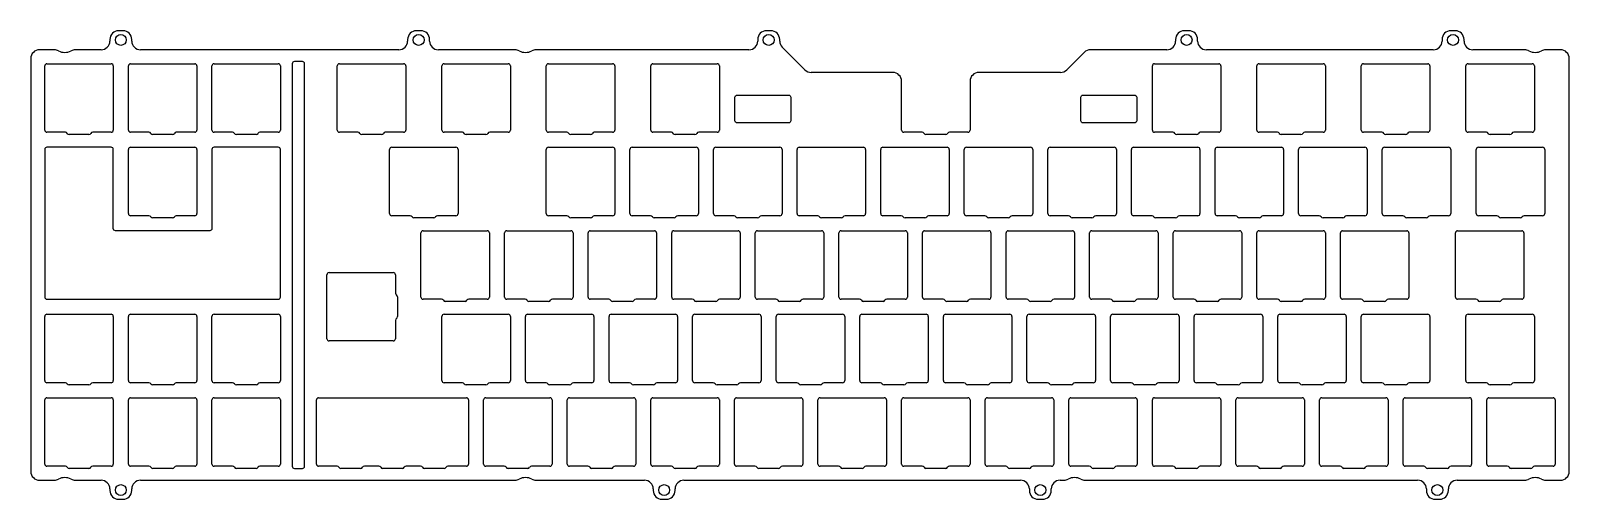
# Model space of a CAD drawing. Header units: millimetres. Extents: x -354 to -3, y -123 to -16.
import ezdxf

# ---------------------------------------------------------------- set-up
doc = ezdxf.new("R2010")
doc.units = ezdxf.units.MM
doc.layers.get('0').update_dxf_attribs({"linetype": 'CONTINUOUS'})

msp = doc.modelspace()

# ---------------------------------------------------------------- linework, layer by layer
for p, q in [((-333.09, -16.44), (-334.09, -16.44)), ((-265.22, -16.44), (-266.22, -16.44)), ((-185.44, -16.44), (-186.44, -16.44)), ((-90.2, -16.44), (-91.2, -16.44)), ((-29.48, -16.44), (-30.48, -16.44)), ((-348.74, -20.79), (-352.11, -20.79)), ((-338.09, -20.79), (-343.99, -20.79)), ((-336.09, -18.44), (-336.09, -18.79)), ((-331.09, -18.79), (-331.09, -18.44)), ((-270.22, -20.79), (-329.09, -20.79)), ((-268.22, -18.44), (-268.22, -18.79)), ((-263.22, -18.79), (-263.22, -18.44)), ((-243.74, -20.79), (-261.22, -20.79)), ((-190.44, -20.79), (-238.99, -20.79)), ((-188.44, -18.44), (-188.44, -18.79)), ((-183.44, -18.79), (-183.44, -18.44)), ((-182.27, -20.79), (-182.86, -20.2)), ((-177.69, -25.37), (-182.27, -20.79)), ((-95.2, -20.79), (-112.6, -20.79)), ((-93.2, -18.44), (-93.2, -18.79)), ((-88.2, -18.79), (-88.2, -18.44)), ((-34.48, -20.79), (-86.2, -20.79)), ((-32.48, -18.44), (-32.48, -18.79)), ((-27.48, -18.79), (-27.48, -18.44)), ((-13.62, -20.79), (-25.48, -20.79)), ((-5.5, -20.79), (-8.88, -20.79)), ((-354.11, -22.79), (-354.11, -116.99)), ((-350.92, -39.1), (-350.92, -24.48)), ((-350.42, -23.98), (-335.8, -23.98)), ((-335.3, -24.48), (-335.3, -39.1)), ((-331.87, -39.1), (-331.87, -24.48)), ((-331.37, -23.98), (-316.75, -23.98)), ((-316.25, -24.48), (-316.25, -39.1)), ((-312.82, -39.1), (-312.82, -24.48)), ((-312.32, -23.98), (-297.7, -23.98)), ((-297.2, -24.48), (-297.2, -39.1)), ((-284.25, -39.1), (-284.25, -24.48)), ((-283.75, -23.98), (-269.13, -23.98)), ((-268.63, -24.48), (-268.63, -39.1)), ((-260.44, -39.1), (-260.44, -24.48)), ((-259.93, -23.98), (-245.31, -23.98)), ((-244.81, -24.48), (-244.81, -39.1)), ((-236.62, -39.1), (-236.62, -24.48)), ((-236.12, -23.98), (-221.5, -23.98)), ((-221, -24.48), (-221, -39.1)), ((-212.81, -39.1), (-212.81, -24.48)), ((-212.31, -23.98), (-197.69, -23.98)), ((-197.19, -24.48), (-197.19, -39.1)), ((-114.01, -21.38), (-118.01, -25.37)), ((-98.51, -39.1), (-98.51, -24.48)), ((-98.01, -23.98), (-83.39, -23.98)), ((-82.89, -24.48), (-82.89, -39.1)), ((-74.7, -39.1), (-74.7, -24.48)), ((-74.2, -23.98), (-59.58, -23.98)), ((-59.08, -24.48), (-59.08, -39.1)), ((-50.88, -39.1), (-50.88, -24.48)), ((-50.38, -23.98), (-35.76, -23.98)), ((-35.26, -24.48), (-35.26, -39.1)), ((-27.07, -39.1), (-27.07, -24.48)), ((-26.57, -23.98), (-11.95, -23.98)), ((-11.45, -24.48), (-11.45, -39.1)), ((-3.5, -116.99), (-3.5, -22.79)), ((-157.66, -25.96), (-176.28, -25.96)), ((-155.66, -39.1), (-155.66, -27.96)), ((-140.04, -27.96), (-140.04, -39.1)), ((-119.42, -25.96), (-138.04, -25.96)), ((-346.23, -39.6), (-350.42, -39.6)), ((-340.86, -40.1), (-345.36, -40.1)), ((-335.8, -39.6), (-340, -39.6)), ((-327.18, -39.6), (-331.37, -39.6)), ((-321.81, -40.1), (-326.31, -40.1)), ((-316.75, -39.6), (-320.95, -39.6)), ((-308.13, -39.6), (-312.32, -39.6)), ((-302.76, -40.1), (-307.26, -40.1)), ((-297.7, -39.6), (-301.9, -39.6)), ((-279.55, -39.6), (-283.75, -39.6)), ((-274.19, -40.1), (-278.69, -40.1)), ((-269.13, -39.6), (-273.32, -39.6)), ((-255.74, -39.6), (-259.93, -39.6)), ((-250.37, -40.1), (-254.88, -40.1)), ((-245.31, -39.6), (-249.51, -39.6)), ((-231.93, -39.6), (-236.12, -39.6)), ((-226.56, -40.1), (-231.06, -40.1)), ((-221.5, -39.6), (-225.7, -39.6)), ((-208.12, -39.6), (-212.31, -39.6)), ((-202.75, -40.1), (-207.25, -40.1)), ((-197.69, -39.6), (-201.88, -39.6)), ((-150.97, -39.6), (-155.16, -39.6)), ((-145.6, -40.1), (-150.1, -40.1)), ((-140.54, -39.6), (-144.73, -39.6)), ((-93.82, -39.6), (-98.01, -39.6)), ((-88.45, -40.1), (-92.95, -40.1)), ((-83.39, -39.6), (-87.58, -39.6)), ((-70, -39.6), (-74.2, -39.6)), ((-64.64, -40.1), (-69.14, -40.1)), ((-59.58, -39.6), (-63.77, -39.6)), ((-46.19, -39.6), (-50.38, -39.6)), ((-40.82, -40.1), (-45.33, -40.1)), ((-35.76, -39.6), (-39.96, -39.6)), ((-22.38, -39.6), (-26.57, -39.6)), ((-17.01, -40.1), (-21.51, -40.1)), ((-11.95, -39.6), (-16.15, -39.6)), ((-331.87, -58.15), (-331.87, -43.53)), ((-331.37, -43.03), (-316.75, -43.03)), ((-316.25, -43.53), (-316.25, -58.15)), ((-272.34, -58.15), (-272.34, -43.53)), ((-271.84, -43.03), (-257.22, -43.03)), ((-256.72, -43.53), (-256.72, -58.15)), ((-236.62, -58.15), (-236.62, -43.53)), ((-236.12, -43.03), (-221.5, -43.03)), ((-221, -43.53), (-221, -58.15)), ((-217.57, -58.15), (-217.57, -43.53)), ((-217.07, -43.03), (-202.45, -43.03)), ((-201.95, -43.53), (-201.95, -58.15)), ((-198.52, -58.15), (-198.52, -43.53)), ((-198.02, -43.03), (-183.4, -43.03)), ((-182.9, -43.53), (-182.9, -58.15)), ((-179.47, -58.15), (-179.47, -43.53)), ((-178.97, -43.03), (-164.35, -43.03)), ((-163.85, -43.53), (-163.85, -58.15)), ((-160.42, -58.15), (-160.42, -43.53)), ((-159.92, -43.03), (-145.3, -43.03)), ((-144.8, -43.53), (-144.8, -58.15)), ((-141.37, -58.15), (-141.37, -43.53)), ((-140.87, -43.03), (-126.25, -43.03)), ((-125.75, -43.53), (-125.75, -58.15)), ((-122.32, -58.15), (-122.32, -43.53)), ((-121.82, -43.03), (-107.2, -43.03)), ((-106.7, -43.53), (-106.7, -58.15)), ((-103.27, -58.15), (-103.27, -43.53)), ((-102.77, -43.03), (-88.15, -43.03)), ((-87.65, -43.53), (-87.65, -58.15)), ((-84.22, -58.15), (-84.22, -43.53)), ((-83.72, -43.03), (-69.1, -43.03)), ((-68.6, -43.53), (-68.6, -58.15)), ((-65.17, -58.15), (-65.17, -43.53)), ((-64.67, -43.03), (-50.05, -43.03)), ((-49.55, -43.53), (-49.55, -58.15)), ((-46.12, -58.15), (-46.12, -43.53)), ((-45.62, -43.03), (-31, -43.03)), ((-30.5, -43.53), (-30.5, -58.15)), ((-24.69, -58.15), (-24.69, -43.53)), ((-24.19, -43.03), (-9.57, -43.03)), ((-9.07, -43.53), (-9.07, -58.15)), ((-327.18, -58.65), (-331.37, -58.65)), ((-321.81, -59.15), (-326.31, -59.15)), ((-316.75, -58.65), (-320.95, -58.65)), ((-267.65, -58.65), (-271.84, -58.65)), ((-262.28, -59.15), (-266.78, -59.15)), ((-257.22, -58.65), (-261.42, -58.65)), ((-231.93, -58.65), (-236.12, -58.65)), ((-226.56, -59.15), (-231.06, -59.15)), ((-221.5, -58.65), (-225.7, -58.65)), ((-212.88, -58.65), (-217.07, -58.65)), ((-207.51, -59.15), (-212.01, -59.15)), ((-202.45, -58.65), (-206.65, -58.65)), ((-193.83, -58.65), (-198.02, -58.65)), ((-188.46, -59.15), (-192.96, -59.15)), ((-183.4, -58.65), (-187.6, -58.65)), ((-174.78, -58.65), (-178.97, -58.65)), ((-169.41, -59.15), (-173.91, -59.15)), ((-164.35, -58.65), (-168.55, -58.65)), ((-155.73, -58.65), (-159.92, -58.65)), ((-150.36, -59.15), (-154.86, -59.15)), ((-145.3, -58.65), (-149.5, -58.65)), ((-136.68, -58.65), (-140.87, -58.65)), ((-131.31, -59.15), (-135.81, -59.15)), ((-126.25, -58.65), (-130.45, -58.65)), ((-117.63, -58.65), (-121.82, -58.65)), ((-112.26, -59.15), (-116.76, -59.15)), ((-107.2, -58.65), (-111.4, -58.65)), ((-98.58, -58.65), (-102.77, -58.65)), ((-93.21, -59.15), (-97.71, -59.15)), ((-88.15, -58.65), (-92.35, -58.65)), ((-79.53, -58.65), (-83.72, -58.65)), ((-74.16, -59.15), (-78.66, -59.15)), ((-69.1, -58.65), (-73.3, -58.65)), ((-60.48, -58.65), (-64.67, -58.65)), ((-55.11, -59.15), (-59.61, -59.15)), ((-50.05, -58.65), (-54.25, -58.65)), ((-41.43, -58.65), (-45.62, -58.65)), ((-36.06, -59.15), (-40.56, -59.15)), ((-33.72, -58.65), (-35.2, -58.65)), ((-31, -58.65), (-33.72, -58.65)), ((-23.29, -58.65), (-24.19, -58.65)), ((-20, -58.65), (-23.29, -58.65)), ((-14.63, -59.15), (-19.13, -59.15)), ((-9.57, -58.65), (-13.77, -58.65)), ((-265.2, -77.2), (-265.2, -62.58)), ((-264.7, -62.08), (-250.08, -62.08)), ((-249.58, -62.58), (-249.58, -77.2)), ((-246.15, -77.2), (-246.15, -62.58)), ((-245.65, -62.08), (-231.03, -62.08)), ((-230.53, -62.58), (-230.53, -77.2)), ((-227.1, -77.2), (-227.1, -62.58)), ((-226.6, -62.08), (-211.98, -62.08)), ((-211.48, -62.58), (-211.48, -77.2)), ((-208.05, -77.2), (-208.05, -62.58)), ((-207.55, -62.08), (-192.93, -62.08)), ((-192.43, -62.58), (-192.43, -77.2)), ((-189, -77.2), (-189, -62.58)), ((-188.5, -62.08), (-173.88, -62.08)), ((-173.38, -62.58), (-173.38, -77.2)), ((-169.95, -77.2), (-169.95, -62.58)), ((-169.45, -62.08), (-154.83, -62.08)), ((-154.33, -62.58), (-154.33, -77.2)), ((-150.9, -77.2), (-150.9, -62.58)), ((-150.4, -62.08), (-135.78, -62.08)), ((-135.28, -62.58), (-135.28, -77.2)), ((-131.85, -77.2), (-131.85, -62.58)), ((-131.35, -62.08), (-116.73, -62.08)), ((-116.23, -62.58), (-116.23, -77.2)), ((-112.8, -77.2), (-112.8, -62.58)), ((-112.3, -62.08), (-97.68, -62.08)), ((-97.18, -62.58), (-97.18, -77.2)), ((-93.75, -77.2), (-93.75, -62.58)), ((-93.25, -62.08), (-78.63, -62.08)), ((-78.13, -62.58), (-78.13, -77.2)), ((-74.7, -77.2), (-74.7, -62.58)), ((-74.2, -62.08), (-59.58, -62.08)), ((-59.08, -62.58), (-59.08, -77.2)), ((-55.65, -77.2), (-55.65, -62.58)), ((-55.15, -62.08), (-40.53, -62.08)), ((-40.03, -62.58), (-40.03, -77.2)), ((-29.45, -77.2), (-29.45, -62.58)), ((-28.95, -62.08), (-14.33, -62.08)), ((-13.83, -62.58), (-13.83, -77.2)), ((-286.63, -86.72), (-286.63, -72.1)), ((-286.13, -71.6), (-271.51, -71.6)), ((-271.01, -72.1), (-271.01, -76.3)), ((-270.51, -77.16), (-270.51, -81.66)), ((-260.5, -77.7), (-264.7, -77.7)), ((-255.14, -78.2), (-259.64, -78.2)), ((-250.08, -77.7), (-254.27, -77.7)), ((-241.45, -77.7), (-245.65, -77.7)), ((-236.09, -78.2), (-240.59, -78.2)), ((-231.03, -77.7), (-235.22, -77.7)), ((-222.4, -77.7), (-226.6, -77.7)), ((-217.04, -78.2), (-221.54, -78.2)), ((-211.98, -77.7), (-216.17, -77.7)), ((-203.35, -77.7), (-207.55, -77.7)), ((-197.99, -78.2), (-202.49, -78.2)), ((-192.93, -77.7), (-197.12, -77.7)), ((-184.3, -77.7), (-188.5, -77.7)), ((-178.94, -78.2), (-183.44, -78.2)), ((-173.88, -77.7), (-178.07, -77.7)), ((-165.25, -77.7), (-169.45, -77.7)), ((-159.89, -78.2), (-164.39, -78.2)), ((-154.83, -77.7), (-159.02, -77.7)), ((-146.2, -77.7), (-150.4, -77.7)), ((-140.84, -78.2), (-145.34, -78.2)), ((-135.78, -77.7), (-139.97, -77.7)), ((-127.15, -77.7), (-131.35, -77.7)), ((-121.79, -78.2), (-126.29, -78.2)), ((-116.73, -77.7), (-120.92, -77.7)), ((-108.1, -77.7), (-112.3, -77.7)), ((-102.74, -78.2), (-107.24, -78.2)), ((-97.68, -77.7), (-101.87, -77.7)), ((-89.05, -77.7), (-93.25, -77.7)), ((-83.69, -78.2), (-88.19, -78.2)), ((-78.63, -77.7), (-82.82, -77.7)), ((-70, -77.7), (-74.2, -77.7)), ((-64.64, -78.2), (-69.14, -78.2)), ((-59.58, -77.7), (-63.77, -77.7)), ((-50.95, -77.7), (-55.15, -77.7)), ((-45.59, -78.2), (-50.09, -78.2)), ((-40.53, -77.7), (-44.72, -77.7)), ((-24.76, -77.7), (-28.95, -77.7)), ((-19.39, -78.2), (-23.89, -78.2)), ((-14.33, -77.7), (-18.53, -77.7)), ((-350.92, -96.25), (-350.92, -81.63)), ((-350.42, -81.13), (-335.8, -81.13)), ((-335.3, -81.63), (-335.3, -96.25)), ((-331.87, -96.25), (-331.87, -81.63)), ((-331.37, -81.13), (-316.75, -81.13)), ((-316.25, -81.63), (-316.25, -96.25)), ((-312.82, -96.25), (-312.82, -81.63)), ((-312.32, -81.13), (-297.7, -81.13)), ((-297.2, -81.63), (-297.2, -96.25)), ((-271.01, -82.53), (-271.01, -86.72)), ((-260.44, -96.25), (-260.44, -81.63)), ((-259.93, -81.13), (-245.31, -81.13)), ((-244.81, -81.63), (-244.81, -96.25)), ((-241.38, -96.25), (-241.38, -81.63)), ((-240.88, -81.13), (-226.26, -81.13)), ((-225.76, -81.63), (-225.76, -96.25)), ((-222.33, -96.25), (-222.33, -81.63)), ((-221.83, -81.13), (-207.21, -81.13)), ((-206.71, -81.63), (-206.71, -96.25)), ((-203.28, -96.25), (-203.28, -81.63)), ((-202.78, -81.13), (-188.16, -81.13)), ((-187.66, -81.63), (-187.66, -96.25)), ((-184.23, -96.25), (-184.23, -81.63)), ((-183.73, -81.13), (-169.11, -81.13)), ((-168.61, -81.63), (-168.61, -96.25)), ((-165.18, -96.25), (-165.18, -81.63)), ((-164.68, -81.13), (-150.06, -81.13)), ((-149.56, -81.63), (-149.56, -96.25)), ((-146.13, -96.25), (-146.13, -81.63)), ((-145.63, -81.13), (-131.01, -81.13)), ((-130.51, -81.63), (-130.51, -96.25)), ((-127.08, -96.25), (-127.08, -81.63)), ((-126.58, -81.13), (-111.96, -81.13)), ((-111.46, -81.63), (-111.46, -96.25)), ((-108.03, -96.25), (-108.03, -81.63)), ((-107.53, -81.13), (-92.91, -81.13)), ((-92.41, -81.63), (-92.41, -96.25)), ((-88.98, -96.25), (-88.98, -81.63)), ((-88.48, -81.13), (-73.86, -81.13)), ((-73.36, -81.63), (-73.36, -96.25)), ((-69.93, -96.25), (-69.93, -81.63)), ((-69.43, -81.13), (-54.81, -81.13)), ((-54.31, -81.63), (-54.31, -96.25)), ((-50.88, -96.25), (-50.88, -81.63)), ((-50.38, -81.13), (-35.76, -81.13)), ((-35.26, -81.63), (-35.26, -96.25)), ((-27.07, -96.25), (-27.07, -81.63)), ((-26.57, -81.13), (-11.95, -81.13)), ((-11.45, -81.63), (-11.45, -96.25)), ((-271.51, -87.22), (-286.13, -87.22)), ((-346.23, -96.75), (-350.42, -96.75)), ((-340.86, -97.25), (-345.36, -97.25)), ((-335.8, -96.75), (-340, -96.75)), ((-327.18, -96.75), (-331.37, -96.75)), ((-321.81, -97.25), (-326.31, -97.25)), ((-316.75, -96.75), (-320.95, -96.75)), ((-308.13, -96.75), (-312.32, -96.75)), ((-302.76, -97.25), (-307.26, -97.25)), ((-297.7, -96.75), (-301.9, -96.75)), ((-255.74, -96.75), (-259.93, -96.75)), ((-250.37, -97.25), (-254.88, -97.25)), ((-245.31, -96.75), (-249.51, -96.75)), ((-236.69, -96.75), (-240.88, -96.75)), ((-231.32, -97.25), (-235.83, -97.25)), ((-226.26, -96.75), (-230.46, -96.75)), ((-217.64, -96.75), (-221.83, -96.75)), ((-212.27, -97.25), (-216.78, -97.25)), ((-207.21, -96.75), (-211.41, -96.75)), ((-198.59, -96.75), (-202.78, -96.75)), ((-193.22, -97.25), (-197.72, -97.25)), ((-188.16, -96.75), (-192.36, -96.75)), ((-179.54, -96.75), (-183.73, -96.75)), ((-174.17, -97.25), (-178.67, -97.25)), ((-169.11, -96.75), (-173.31, -96.75)), ((-160.49, -96.75), (-164.68, -96.75)), ((-155.12, -97.25), (-159.63, -97.25)), ((-150.06, -96.75), (-154.26, -96.75)), ((-141.44, -96.75), (-145.63, -96.75)), ((-136.07, -97.25), (-140.57, -97.25)), ((-131.01, -96.75), (-135.21, -96.75)), ((-122.39, -96.75), (-126.58, -96.75)), ((-117.02, -97.25), (-121.52, -97.25)), ((-111.96, -96.75), (-116.16, -96.75)), ((-103.34, -96.75), (-107.53, -96.75)), ((-97.97, -97.25), (-102.48, -97.25)), ((-92.91, -96.75), (-97.11, -96.75)), ((-84.29, -96.75), (-88.48, -96.75)), ((-78.92, -97.25), (-83.43, -97.25)), ((-73.86, -96.75), (-78.06, -96.75)), ((-65.24, -96.75), (-69.43, -96.75)), ((-59.87, -97.25), (-64.38, -97.25)), ((-54.81, -96.75), (-59.01, -96.75)), ((-46.19, -96.75), (-50.38, -96.75)), ((-40.82, -97.25), (-45.33, -97.25)), ((-35.76, -96.75), (-39.96, -96.75)), ((-22.38, -96.75), (-26.57, -96.75)), ((-17.01, -97.25), (-21.51, -97.25)), ((-11.95, -96.75), (-16.15, -96.75)), ((-350.92, -115.3), (-350.92, -100.68)), ((-350.42, -100.18), (-335.8, -100.18)), ((-335.3, -100.68), (-335.3, -115.3)), ((-331.87, -115.3), (-331.87, -100.68)), ((-331.37, -100.18), (-316.75, -100.18)), ((-316.25, -100.68), (-316.25, -115.3)), ((-312.82, -115.3), (-312.82, -100.68)), ((-312.32, -100.18), (-297.7, -100.18)), ((-297.2, -100.68), (-297.2, -115.3)), ((-289.01, -115.3), (-289.01, -100.68)), ((-288.51, -100.18), (-254.84, -100.18)), ((-254.34, -100.68), (-254.34, -115.3)), ((-250.91, -115.3), (-250.91, -100.68)), ((-250.41, -100.18), (-235.79, -100.18)), ((-235.29, -100.68), (-235.29, -115.3)), ((-231.86, -115.3), (-231.86, -100.68)), ((-231.36, -100.18), (-216.74, -100.18)), ((-216.24, -100.68), (-216.24, -115.3)), ((-212.81, -115.3), (-212.81, -100.68)), ((-212.31, -100.18), (-197.69, -100.18)), ((-197.19, -100.68), (-197.19, -115.3)), ((-193.76, -115.3), (-193.76, -100.68)), ((-193.26, -100.18), (-178.64, -100.18)), ((-178.14, -100.68), (-178.14, -115.3)), ((-174.71, -115.3), (-174.71, -100.68)), ((-174.21, -100.18), (-159.59, -100.18)), ((-159.09, -100.68), (-159.09, -115.3)), ((-155.66, -115.3), (-155.66, -100.68)), ((-155.16, -100.18), (-140.54, -100.18)), ((-140.04, -100.68), (-140.04, -115.3)), ((-136.61, -115.3), (-136.61, -100.68)), ((-136.11, -100.18), (-121.49, -100.18)), ((-120.99, -100.68), (-120.99, -115.3)), ((-117.56, -115.3), (-117.56, -100.68)), ((-117.06, -100.18), (-102.44, -100.18)), ((-101.94, -100.68), (-101.94, -115.3)), ((-98.51, -115.3), (-98.51, -100.68)), ((-98.01, -100.18), (-83.39, -100.18)), ((-82.89, -100.68), (-82.89, -115.3)), ((-79.46, -115.3), (-79.46, -100.68)), ((-78.96, -100.18), (-64.34, -100.18)), ((-63.84, -100.68), (-63.84, -115.3)), ((-60.41, -115.3), (-60.41, -100.68)), ((-59.91, -100.18), (-45.29, -100.18)), ((-44.79, -100.68), (-44.79, -115.3)), ((-41.36, -115.3), (-41.36, -100.68)), ((-40.86, -100.18), (-26.24, -100.18)), ((-25.74, -100.68), (-25.74, -115.3)), ((-22.31, -115.3), (-22.31, -100.68)), ((-21.81, -100.18), (-7.19, -100.18)), ((-6.69, -100.68), (-6.69, -115.3)), ((-352.11, -118.99), (-348.74, -118.99)), ((-346.23, -115.8), (-350.42, -115.8)), ((-340.86, -116.3), (-345.36, -116.3)), ((-343.99, -118.99), (-338.09, -118.99)), ((-335.8, -115.8), (-340, -115.8)), ((-327.18, -115.8), (-331.37, -115.8)), ((-329.09, -118.99), (-243.74, -118.99)), ((-321.81, -116.3), (-326.31, -116.3)), ((-316.75, -115.8), (-320.95, -115.8)), ((-308.13, -115.8), (-312.32, -115.8)), ((-302.76, -116.3), (-307.26, -116.3)), ((-297.7, -115.8), (-301.9, -115.8)), ((-284.32, -115.8), (-288.51, -115.8)), ((-278.95, -116.3), (-283.45, -116.3)), ((-274.79, -115.8), (-278.08, -115.8)), ((-269.43, -116.3), (-273.93, -116.3)), ((-265.27, -115.8), (-268.56, -115.8)), ((-259.9, -116.3), (-264.4, -116.3)), ((-254.84, -115.8), (-259.03, -115.8)), ((-246.22, -115.8), (-250.41, -115.8)), ((-240.85, -116.3), (-245.35, -116.3)), ((-235.79, -115.8), (-239.98, -115.8)), ((-238.99, -118.99), (-214.26, -118.99)), ((-227.17, -115.8), (-231.36, -115.8)), ((-221.8, -116.3), (-226.3, -116.3)), ((-216.74, -115.8), (-220.93, -115.8)), ((-208.12, -115.8), (-212.31, -115.8)), ((-202.75, -116.3), (-207.25, -116.3)), ((-205.26, -118.99), (-128.54, -118.99)), ((-197.69, -115.8), (-201.88, -115.8)), ((-189.07, -115.8), (-193.26, -115.8)), ((-183.7, -116.3), (-188.2, -116.3)), ((-178.64, -115.8), (-182.83, -115.8)), ((-170.02, -115.8), (-174.21, -115.8)), ((-164.65, -116.3), (-169.15, -116.3)), ((-159.59, -115.8), (-163.78, -115.8)), ((-150.97, -115.8), (-155.16, -115.8)), ((-145.6, -116.3), (-150.1, -116.3)), ((-140.54, -115.8), (-144.73, -115.8)), ((-131.92, -115.8), (-136.11, -115.8)), ((-126.55, -116.3), (-131.05, -116.3)), ((-121.49, -115.8), (-125.68, -115.8)), ((-119.54, -118.99), (-118.62, -118.99)), ((-112.87, -115.8), (-117.06, -115.8)), ((-113.88, -118.99), (-38.05, -118.99)), ((-107.5, -116.3), (-112, -116.3)), ((-102.44, -115.8), (-106.63, -115.8)), ((-93.82, -115.8), (-98.01, -115.8)), ((-88.45, -116.3), (-92.95, -116.3)), ((-83.39, -115.8), (-87.58, -115.8)), ((-74.77, -115.8), (-78.96, -115.8)), ((-69.4, -116.3), (-73.9, -116.3)), ((-64.34, -115.8), (-68.53, -115.8)), ((-55.72, -115.8), (-59.91, -115.8)), ((-50.35, -116.3), (-54.85, -116.3)), ((-45.29, -115.8), (-49.48, -115.8)), ((-36.67, -115.8), (-40.86, -115.8)), ((-31.3, -116.3), (-35.8, -116.3)), ((-26.24, -115.8), (-30.43, -115.8)), ((-29.05, -118.99), (-13.62, -118.99)), ((-17.62, -115.8), (-21.81, -115.8)), ((-12.25, -116.3), (-16.75, -116.3)), ((-7.19, -115.8), (-11.38, -115.8)), ((-8.88, -118.99), (-5.5, -118.99)), ((-336.09, -120.99), (-336.09, -121.34)), ((-331.09, -121.34), (-331.09, -120.99)), ((-212.26, -120.99), (-212.26, -121.34)), ((-207.26, -121.34), (-207.26, -120.99)), ((-126.54, -120.99), (-126.54, -121.34)), ((-121.54, -121.34), (-121.54, -120.99)), ((-36.05, -120.99), (-36.05, -121.34)), ((-31.05, -121.34), (-31.05, -120.99)), ((-334.09, -123.34), (-333.09, -123.34)), ((-210.26, -123.34), (-209.26, -123.34)), ((-124.54, -123.34), (-123.54, -123.34)), ((-34.05, -123.34), (-33.05, -123.34))]:
    msp.add_line(p, q)
for points in [[(-291.7, -115.8), (-291.7, -23.98, 0.414214), (-292.2, -23.48), (-294.01, -23.48, 0.414214), (-294.51, -23.98), (-294.51, -115.8, 0.414214), (-294.01, -116.3), (-292.2, -116.3, 0.414214)], [(-193.12, -37.47, -0.414214), (-193.62, -36.97), (-193.62, -31.62, -0.414214), (-193.12, -31.12), (-181.42, -31.12, -0.414214), (-180.92, -31.62), (-180.92, -36.97, -0.414214), (-181.42, -37.47)], [(-114.78, -31.62, -0.414214), (-114.28, -31.12), (-102.58, -31.12, -0.414214), (-102.08, -31.62), (-102.08, -36.97, -0.414214), (-102.58, -37.47), (-114.28, -37.47, -0.414214), (-114.78, -36.97)], [(-334.8, -62.08, -0.414214), (-335.3, -61.58), (-335.3, -43.53, 0.414214), (-335.8, -43.03), (-350.42, -43.03, 0.414214), (-350.92, -43.53), (-350.92, -77.2, 0.414214), (-350.42, -77.7), (-297.7, -77.7, 0.414214), (-297.2, -77.2), (-297.2, -43.53, 0.414214), (-297.7, -43.03), (-312.32, -43.03, 0.414214), (-312.82, -43.53), (-312.82, -61.58, -0.414214), (-313.32, -62.08)]]:
    msp.add_lwpolyline(points, format="xyb", close=True)
for centre in [(-333.59, -18.54), (-265.72, -18.54), (-185.94, -18.54), (-90.7, -18.54), (-29.98, -18.54), (-333.59, -121.24), (-209.76, -121.24), (-124.04, -121.24), (-33.55, -121.24)]:
    msp.add_circle(centre, 1.25)
for centre, radius, start, end in [((-334.09, -18.44), 2, 90, 180), ((-333.09, -18.44), 2, 0, 90), ((-266.22, -18.44), 2, 90, 180), ((-265.22, -18.44), 2, 0, 90), ((-186.44, -18.44), 2, 90, 180), ((-185.44, -18.44), 2, 0, 90), ((-91.2, -18.44), 2, 90, 180), ((-90.2, -18.44), 2, 0, 90), ((-30.48, -18.44), 2, 90, 180), ((-29.48, -18.44), 2, 0, 90), ((-352.11, -22.79), 2, 90, 180), ((-348.74, -22.79), 2, 61.6424, 90), ((-346.36, -18.39), 3, 241.6424, 298.3576), ((-343.99, -22.79), 2, 90, 118.3576), ((-338.09, -18.79), 2, -90, 0), ((-329.09, -18.79), 2, 180, 270), ((-270.22, -18.79), 2, -90, 0), ((-261.22, -18.79), 2, 180, 270), ((-243.74, -22.79), 2, 61.6424, 90), ((-241.36, -18.39), 3, 241.6424, 298.3576), ((-238.99, -22.79), 2, 90, 118.3576), ((-190.44, -18.79), 2, 270, 360), ((-181.44, -18.79), 2, 180, 225), ((-112.6, -22.79), 2, 90, 135), ((-95.2, -18.79), 2, 270, 360), ((-86.2, -18.79), 2, 180, 270), ((-34.48, -18.79), 2, 270, 360), ((-25.48, -18.79), 2, 180, 270), ((-13.62, -22.79), 2, 61.6424, 90), ((-11.25, -18.39), 3, 241.6424, 298.3576), ((-8.88, -22.79), 2, 90, 118.3576), ((-5.5, -22.79), 2, 0, 90), ((-350.42, -24.48), 0.5, 90, 180), ((-335.8, -24.48), 0.5, 0, 90), ((-331.37, -24.48), 0.5, 90, 180), ((-316.75, -24.48), 0.5, 0, 90), ((-312.32, -24.48), 0.5, 90, 180), ((-297.7, -24.48), 0.5, 0, 90), ((-283.75, -24.48), 0.5, 90, 180), ((-269.13, -24.48), 0.5, 0, 90), ((-259.93, -24.48), 0.5, 90, 180), ((-245.31, -24.48), 0.5, 0, 90), ((-236.12, -24.48), 0.5, 90, 180), ((-221.5, -24.48), 0.5, 0, 90), ((-212.31, -24.48), 0.5, 90, 180), ((-197.69, -24.48), 0.5, 0, 90), ((-98.01, -24.48), 0.5, 90, 180), ((-83.39, -24.48), 0.5, 0, 90), ((-74.2, -24.48), 0.5, 90, 180), ((-59.58, -24.48), 0.5, 0, 90), ((-50.38, -24.48), 0.5, 90, 180), ((-35.76, -24.48), 0.5, 0, 90), ((-26.57, -24.48), 0.5, 90, 180), ((-11.95, -24.48), 0.5, 0, 90), ((-176.28, -23.96), 2, 225, 270), ((-157.66, -27.96), 2, 0, 90), ((-138.04, -27.96), 2, 90, 180), ((-119.42, -23.96), 2, 270, 315), ((-350.42, -39.1), 0.5, 180, 270), ((-346.23, -40.1), 0.5, 30, 90), ((-345.36, -39.6), 0.5, 210, 270), ((-340.86, -39.6), 0.5, 270, 330), ((-340, -40.1), 0.5, 90, 150), ((-335.8, -39.1), 0.5, -90, 0), ((-331.37, -39.1), 0.5, 180, 270), ((-327.18, -40.1), 0.5, 30, 90), ((-326.31, -39.6), 0.5, 210, 270), ((-321.81, -39.6), 0.5, 270, 330), ((-320.95, -40.1), 0.5, 90, 150), ((-316.75, -39.1), 0.5, -90, 0), ((-312.32, -39.1), 0.5, 180, 270), ((-308.13, -40.1), 0.5, 30, 90), ((-307.26, -39.6), 0.5, 210, 270), ((-302.76, -39.6), 0.5, 270, 330), ((-301.9, -40.1), 0.5, 90, 150), ((-297.7, -39.1), 0.5, 270, 360), ((-283.75, -39.1), 0.5, 180, 270), ((-279.55, -40.1), 0.5, 30, 90), ((-278.69, -39.6), 0.5, 210, 270), ((-274.19, -39.6), 0.5, 270, 330), ((-273.32, -40.1), 0.5, 90, 150), ((-269.13, -39.1), 0.5, 270, 360), ((-259.93, -39.1), 0.5, 180, 270), ((-255.74, -40.1), 0.5, 30, 90), ((-254.88, -39.6), 0.5, 210, 270), ((-250.37, -39.6), 0.5, 270, 330), ((-249.51, -40.1), 0.5, 90, 150), ((-245.31, -39.1), 0.5, 270, 360), ((-236.12, -39.1), 0.5, 180, 270), ((-231.93, -40.1), 0.5, 30, 90), ((-231.06, -39.6), 0.5, 210, 270), ((-226.56, -39.6), 0.5, 270, 330), ((-225.7, -40.1), 0.5, 90, 150), ((-221.5, -39.1), 0.5, 270, 360), ((-212.31, -39.1), 0.5, 180, 270), ((-208.12, -40.1), 0.5, 30, 90), ((-207.25, -39.6), 0.5, 210, 270), ((-202.75, -39.6), 0.5, 270, 330), ((-201.88, -40.1), 0.5, 90, 150), ((-197.69, -39.1), 0.5, 270, 360), ((-155.16, -39.1), 0.5, 180, 270), ((-150.97, -40.1), 0.5, 30, 90), ((-150.1, -39.6), 0.5, 210, 270), ((-145.6, -39.6), 0.5, 270, 330), ((-144.73, -40.1), 0.5, 90, 150), ((-140.54, -39.1), 0.5, -90, 0), ((-98.01, -39.1), 0.5, 180, 270), ((-93.82, -40.1), 0.5, 30, 90), ((-92.95, -39.6), 0.5, 210, 270), ((-88.45, -39.6), 0.5, 270, 330), ((-87.58, -40.1), 0.5, 90, 150), ((-83.39, -39.1), 0.5, -90, 0), ((-74.2, -39.1), 0.5, 180, 270), ((-70, -40.1), 0.5, 30, 90), ((-69.14, -39.6), 0.5, 210, 270), ((-64.64, -39.6), 0.5, 270, 330), ((-63.77, -40.1), 0.5, 90, 150), ((-59.58, -39.1), 0.5, -90, 0), ((-50.38, -39.1), 0.5, 180, 270), ((-46.19, -40.1), 0.5, 30, 90), ((-45.33, -39.6), 0.5, 210, 270), ((-40.82, -39.6), 0.5, 270, 330), ((-39.96, -40.1), 0.5, 90, 150), ((-35.76, -39.1), 0.5, -90, 0), ((-26.57, -39.1), 0.5, 180, 270), ((-22.38, -40.1), 0.5, 30, 90), ((-21.51, -39.6), 0.5, 210, 270), ((-17.01, -39.6), 0.5, 270, 330), ((-16.15, -40.1), 0.5, 90, 150), ((-11.95, -39.1), 0.5, 270, 360), ((-331.37, -43.53), 0.5, 90, 180), ((-316.75, -43.53), 0.5, 0, 90), ((-271.84, -43.53), 0.5, 90, 180), ((-257.22, -43.53), 0.5, 0, 90), ((-236.12, -43.53), 0.5, 90, 180), ((-221.5, -43.53), 0.5, 0, 90), ((-217.07, -43.53), 0.5, 90, 180), ((-202.45, -43.53), 0.5, 0, 90), ((-198.02, -43.53), 0.5, 90, 180), ((-183.4, -43.53), 0.5, 0, 90), ((-178.97, -43.53), 0.5, 90, 180), ((-164.35, -43.53), 0.5, 0, 90), ((-159.92, -43.53), 0.5, 90, 180), ((-145.3, -43.53), 0.5, 0, 90), ((-140.87, -43.53), 0.5, 90, 180), ((-126.25, -43.53), 0.5, 0, 90), ((-121.82, -43.53), 0.5, 90, 180), ((-107.2, -43.53), 0.5, 0, 90), ((-102.77, -43.53), 0.5, 90, 180), ((-88.15, -43.53), 0.5, 0, 90), ((-83.72, -43.53), 0.5, 90, 180), ((-69.1, -43.53), 0.5, 0, 90), ((-64.67, -43.53), 0.5, 90, 180), ((-50.05, -43.53), 0.5, 0, 90), ((-45.62, -43.53), 0.5, 90, 180), ((-31, -43.53), 0.5, 0, 90), ((-24.19, -43.53), 0.5, 90, 180), ((-9.57, -43.53), 0.5, 0, 90), ((-331.37, -58.15), 0.5, 180, 270), ((-327.18, -59.15), 0.5, 30, 90), ((-326.31, -58.65), 0.5, 210, 270), ((-321.81, -58.65), 0.5, 270, 330), ((-320.95, -59.15), 0.5, 90, 150), ((-316.75, -58.15), 0.5, 270, 360), ((-271.84, -58.15), 0.5, 180, 270), ((-267.65, -59.15), 0.5, 30, 90), ((-266.78, -58.65), 0.5, 210, 270), ((-262.28, -58.65), 0.5, 270, 330), ((-261.42, -59.15), 0.5, 90, 150), ((-257.22, -58.15), 0.5, 270, 360), ((-236.12, -58.15), 0.5, 180, 270), ((-231.93, -59.15), 0.5, 30, 90), ((-231.06, -58.65), 0.5, 210, 270), ((-226.56, -58.65), 0.5, 270, 330), ((-225.7, -59.15), 0.5, 90, 150), ((-221.5, -58.15), 0.5, 270, 360), ((-217.07, -58.15), 0.5, 180, 270), ((-212.88, -59.15), 0.5, 30, 90), ((-212.01, -58.65), 0.5, 210, 270), ((-207.51, -58.65), 0.5, 270, 330), ((-206.65, -59.15), 0.5, 90, 150), ((-202.45, -58.15), 0.5, 270, 360), ((-198.02, -58.15), 0.5, 180, 270), ((-193.83, -59.15), 0.5, 30, 90), ((-192.96, -58.65), 0.5, 210, 270), ((-188.46, -58.65), 0.5, 270, 330), ((-187.6, -59.15), 0.5, 90, 150), ((-183.4, -58.15), 0.5, 270, 360), ((-178.97, -58.15), 0.5, 180, 270), ((-174.78, -59.15), 0.5, 30, 90), ((-173.91, -58.65), 0.5, 210, 270), ((-169.41, -58.65), 0.5, 270, 330), ((-168.55, -59.15), 0.5, 90, 150), ((-164.35, -58.15), 0.5, 270, 360), ((-159.92, -58.15), 0.5, 180, 270), ((-155.73, -59.15), 0.5, 30, 90), ((-154.86, -58.65), 0.5, 210, 270), ((-150.36, -58.65), 0.5, 270, 330), ((-149.5, -59.15), 0.5, 90, 150), ((-145.3, -58.15), 0.5, 270, 360), ((-140.87, -58.15), 0.5, 180, 270), ((-136.68, -59.15), 0.5, 30, 90), ((-135.81, -58.65), 0.5, 210, 270), ((-131.31, -58.65), 0.5, 270, 330), ((-130.45, -59.15), 0.5, 90, 150), ((-126.25, -58.15), 0.5, 270, 360), ((-121.82, -58.15), 0.5, 180, 270), ((-117.63, -59.15), 0.5, 30, 90), ((-116.76, -58.65), 0.5, 210, 270), ((-112.26, -58.65), 0.5, 270, 330), ((-111.4, -59.15), 0.5, 90, 150), ((-107.2, -58.15), 0.5, 270, 360), ((-102.77, -58.15), 0.5, 180, 270), ((-98.58, -59.15), 0.5, 30, 90), ((-97.71, -58.65), 0.5, 210, 270), ((-93.21, -58.65), 0.5, 270, 330), ((-92.35, -59.15), 0.5, 90, 150), ((-88.15, -58.15), 0.5, 270, 360), ((-83.72, -58.15), 0.5, 180, 270), ((-79.53, -59.15), 0.5, 30, 90), ((-78.66, -58.65), 0.5, 210, 270), ((-74.16, -58.65), 0.5, 270, 330), ((-73.3, -59.15), 0.5, 90, 150), ((-69.1, -58.15), 0.5, 270, 360), ((-64.67, -58.15), 0.5, 180, 270), ((-60.48, -59.15), 0.5, 30, 90), ((-59.61, -58.65), 0.5, 210, 270), ((-55.11, -58.65), 0.5, 270, 330), ((-54.25, -59.15), 0.5, 90, 150), ((-50.05, -58.15), 0.5, 270, 360), ((-45.62, -58.15), 0.5, 180, 270), ((-41.43, -59.15), 0.5, 30, 90), ((-40.56, -58.65), 0.5, 210, 270), ((-36.06, -58.65), 0.5, 270, 330), ((-35.2, -59.15), 0.5, 90, 150), ((-31, -58.15), 0.5, 270, 360), ((-24.19, -58.15), 0.5, 180, 270), ((-20, -59.15), 0.5, 30, 90), ((-19.13, -58.65), 0.5, 210, 270), ((-14.63, -58.65), 0.5, 270, 330), ((-13.77, -59.15), 0.5, 90, 150), ((-9.57, -58.15), 0.5, 270, 360), ((-264.7, -62.58), 0.5, 90, 180), ((-250.08, -62.58), 0.5, 0, 90), ((-245.65, -62.58), 0.5, 90, 180), ((-231.03, -62.58), 0.5, 0, 90), ((-226.6, -62.58), 0.5, 90, 180), ((-211.98, -62.58), 0.5, 0, 90), ((-207.55, -62.58), 0.5, 90, 180), ((-192.93, -62.58), 0.5, 0, 90), ((-188.5, -62.58), 0.5, 90, 180), ((-173.88, -62.58), 0.5, 0, 90), ((-169.45, -62.58), 0.5, 90, 180), ((-154.83, -62.58), 0.5, 0, 90), ((-150.4, -62.58), 0.5, 90, 180), ((-135.78, -62.58), 0.5, 0, 90), ((-131.35, -62.58), 0.5, 90, 180), ((-116.73, -62.58), 0.5, 0, 90), ((-112.3, -62.58), 0.5, 90, 180), ((-97.68, -62.58), 0.5, 0, 90), ((-93.25, -62.58), 0.5, 90, 180), ((-78.63, -62.58), 0.5, 0, 90), ((-74.2, -62.58), 0.5, 90, 180), ((-59.58, -62.58), 0.5, 0, 90), ((-55.15, -62.58), 0.5, 90, 180), ((-40.53, -62.58), 0.5, 0, 90), ((-28.95, -62.58), 0.5, 90, 180), ((-14.33, -62.58), 0.5, 0, 90), ((-286.13, -72.1), 0.5, 90, 180), ((-271.51, -72.1), 0.5, 0, 90), ((-270.51, -76.3), 0.5, 180, 240), ((-271.01, -77.16), 0.5, 0, 60), ((-264.7, -77.2), 0.5, 180, 270), ((-260.5, -78.2), 0.5, 30, 90), ((-259.64, -77.7), 0.5, 210, 270), ((-255.14, -77.7), 0.5, 270, 330), ((-254.27, -78.2), 0.5, 90, 150), ((-250.08, -77.2), 0.5, 270, 360), ((-245.65, -77.2), 0.5, 180, 270), ((-241.45, -78.2), 0.5, 30, 90), ((-240.59, -77.7), 0.5, 210, 270), ((-236.09, -77.7), 0.5, 270, 330), ((-235.22, -78.2), 0.5, 90, 150), ((-231.03, -77.2), 0.5, 270, 360), ((-226.6, -77.2), 0.5, 180, 270), ((-222.4, -78.2), 0.5, 30, 90), ((-221.54, -77.7), 0.5, 210, 270), ((-217.04, -77.7), 0.5, 270, 330), ((-216.17, -78.2), 0.5, 90, 150), ((-211.98, -77.2), 0.5, 270, 360), ((-207.55, -77.2), 0.5, 180, 270), ((-203.35, -78.2), 0.5, 30, 90), ((-202.49, -77.7), 0.5, 210, 270), ((-197.99, -77.7), 0.5, 270, 330), ((-197.12, -78.2), 0.5, 90, 150), ((-192.93, -77.2), 0.5, 270, 360), ((-188.5, -77.2), 0.5, 180, 270), ((-184.3, -78.2), 0.5, 30, 90), ((-183.44, -77.7), 0.5, 210, 270), ((-178.94, -77.7), 0.5, 270, 330), ((-178.07, -78.2), 0.5, 90, 150), ((-173.88, -77.2), 0.5, 270, 360), ((-169.45, -77.2), 0.5, 180, 270), ((-165.25, -78.2), 0.5, 30, 90), ((-164.39, -77.7), 0.5, 210, 270), ((-159.89, -77.7), 0.5, 270, 330), ((-159.02, -78.2), 0.5, 90, 150), ((-154.83, -77.2), 0.5, -90, 0), ((-150.4, -77.2), 0.5, 180, 270), ((-146.2, -78.2), 0.5, 30, 90), ((-145.34, -77.7), 0.5, 210, 270), ((-140.84, -77.7), 0.5, 270, 330), ((-139.97, -78.2), 0.5, 90, 150), ((-135.78, -77.2), 0.5, -90, 0), ((-131.35, -77.2), 0.5, 180, 270), ((-127.15, -78.2), 0.5, 30, 90), ((-126.29, -77.7), 0.5, 210, 270), ((-121.79, -77.7), 0.5, 270, 330), ((-120.92, -78.2), 0.5, 90, 150), ((-116.73, -77.2), 0.5, -90, 0), ((-112.3, -77.2), 0.5, 180, 270), ((-108.1, -78.2), 0.5, 30, 90), ((-107.24, -77.7), 0.5, 210, 270), ((-102.74, -77.7), 0.5, 270, 330), ((-101.87, -78.2), 0.5, 90, 150), ((-97.68, -77.2), 0.5, -90, 0), ((-93.25, -77.2), 0.5, 180, 270), ((-89.05, -78.2), 0.5, 30, 90), ((-88.19, -77.7), 0.5, 210, 270), ((-83.69, -77.7), 0.5, 270, 330), ((-82.82, -78.2), 0.5, 90, 150), ((-78.63, -77.2), 0.5, -90, 0), ((-74.2, -77.2), 0.5, 180, 270), ((-70, -78.2), 0.5, 30, 90), ((-69.14, -77.7), 0.5, 210, 270), ((-64.64, -77.7), 0.5, 270, 330), ((-63.77, -78.2), 0.5, 90, 150), ((-59.58, -77.2), 0.5, -90, 0), ((-55.15, -77.2), 0.5, 180, 270), ((-50.95, -78.2), 0.5, 30, 90), ((-50.09, -77.7), 0.5, 210, 270), ((-45.59, -77.7), 0.5, 270, 330), ((-44.72, -78.2), 0.5, 90, 150), ((-40.53, -77.2), 0.5, -90, 0), ((-28.95, -77.2), 0.5, 180, 270), ((-24.76, -78.2), 0.5, 30, 90), ((-23.89, -77.7), 0.5, 210, 270), ((-19.39, -77.7), 0.5, 270, 330), ((-18.53, -78.2), 0.5, 90, 150), ((-14.33, -77.2), 0.5, -90, 0), ((-350.42, -81.63), 0.5, 90, 180), ((-335.8, -81.63), 0.5, 0, 90), ((-331.37, -81.63), 0.5, 90, 180), ((-316.75, -81.63), 0.5, 0, 90), ((-312.32, -81.63), 0.5, 90, 180), ((-297.7, -81.63), 0.5, 0, 90), ((-270.51, -82.53), 0.5, 120, 180), ((-271.01, -81.66), 0.5, -60, 0), ((-259.93, -81.63), 0.5, 90, 180), ((-245.31, -81.63), 0.5, 0, 90), ((-240.88, -81.63), 0.5, 90, 180), ((-226.26, -81.63), 0.5, 0, 90), ((-221.83, -81.63), 0.5, 90, 180), ((-207.21, -81.63), 0.5, 0, 90), ((-202.78, -81.63), 0.5, 90, 180), ((-188.16, -81.63), 0.5, 0, 90), ((-183.73, -81.63), 0.5, 90, 180), ((-169.11, -81.63), 0.5, 0, 90), ((-164.68, -81.63), 0.5, 90, 180), ((-150.06, -81.63), 0.5, 0, 90), ((-145.63, -81.63), 0.5, 90, 180), ((-131.01, -81.63), 0.5, 0, 90), ((-126.58, -81.63), 0.5, 90, 180), ((-111.96, -81.63), 0.5, 0, 90), ((-107.53, -81.63), 0.5, 90, 180), ((-92.91, -81.63), 0.5, 0, 90), ((-88.48, -81.63), 0.5, 90, 180), ((-73.86, -81.63), 0.5, 0, 90), ((-69.43, -81.63), 0.5, 90, 180), ((-54.81, -81.63), 0.5, 0, 90), ((-50.38, -81.63), 0.5, 90, 180), ((-35.76, -81.63), 0.5, 0, 90), ((-26.57, -81.63), 0.5, 90, 180), ((-11.95, -81.63), 0.5, 0, 90), ((-286.13, -86.72), 0.5, 180, 270), ((-271.51, -86.72), 0.5, -90, 0), ((-350.42, -96.25), 0.5, 180, 270), ((-346.23, -97.25), 0.5, 30, 90), ((-345.36, -96.75), 0.5, 210, 270), ((-340.86, -96.75), 0.5, 270, 330), ((-340, -97.25), 0.5, 90, 150), ((-335.8, -96.25), 0.5, -90, 0), ((-331.37, -96.25), 0.5, 180, 270), ((-327.18, -97.25), 0.5, 30, 90), ((-326.31, -96.75), 0.5, 210, 270), ((-321.81, -96.75), 0.5, 270, 330), ((-320.95, -97.25), 0.5, 90, 150), ((-316.75, -96.25), 0.5, -90, 0), ((-312.32, -96.25), 0.5, 180, 270), ((-308.13, -97.25), 0.5, 30, 90), ((-307.26, -96.75), 0.5, 210, 270), ((-302.76, -96.75), 0.5, 270, 330), ((-301.9, -97.25), 0.5, 90, 150), ((-297.7, -96.25), 0.5, -90, 0), ((-259.93, -96.25), 0.5, 180, 270), ((-255.74, -97.25), 0.5, 30, 90), ((-254.88, -96.75), 0.5, 210, 270), ((-250.37, -96.75), 0.5, 270, 330), ((-249.51, -97.25), 0.5, 90, 150), ((-245.31, -96.25), 0.5, -90, 0), ((-240.88, -96.25), 0.5, 180, 270), ((-236.69, -97.25), 0.5, 30, 90), ((-235.83, -96.75), 0.5, 210, 270), ((-231.32, -96.75), 0.5, 270, 330), ((-230.46, -97.25), 0.5, 90, 150), ((-226.26, -96.25), 0.5, -90, 0), ((-221.83, -96.25), 0.5, 180, 270), ((-217.64, -97.25), 0.5, 30, 90), ((-216.78, -96.75), 0.5, 210, 270), ((-212.27, -96.75), 0.5, 270, 330), ((-211.41, -97.25), 0.5, 90, 150), ((-207.21, -96.25), 0.5, -90, 0), ((-202.78, -96.25), 0.5, 180, 270), ((-198.59, -97.25), 0.5, 30, 90), ((-197.72, -96.75), 0.5, 210, 270), ((-193.22, -96.75), 0.5, 270, 330), ((-192.36, -97.25), 0.5, 90, 150), ((-188.16, -96.25), 0.5, -90, 0), ((-183.73, -96.25), 0.5, 180, 270), ((-179.54, -97.25), 0.5, 30, 90), ((-178.67, -96.75), 0.5, 210, 270), ((-174.17, -96.75), 0.5, 270, 330), ((-173.31, -97.25), 0.5, 90, 150), ((-169.11, -96.25), 0.5, -90, 0), ((-164.68, -96.25), 0.5, 180, 270), ((-160.49, -97.25), 0.5, 30, 90), ((-159.63, -96.75), 0.5, 210, 270), ((-155.12, -96.75), 0.5, 270, 330), ((-154.26, -97.25), 0.5, 90, 150), ((-150.06, -96.25), 0.5, -90, 0), ((-145.63, -96.25), 0.5, 180, 270), ((-141.44, -97.25), 0.5, 30, 90), ((-140.57, -96.75), 0.5, 210, 270), ((-136.07, -96.75), 0.5, 270, 330), ((-135.21, -97.25), 0.5, 90, 150), ((-131.01, -96.25), 0.5, -90, 0), ((-126.58, -96.25), 0.5, 180, 270), ((-122.39, -97.25), 0.5, 30, 90), ((-121.52, -96.75), 0.5, 210, 270), ((-117.02, -96.75), 0.5, 270, 330), ((-116.16, -97.25), 0.5, 90, 150), ((-111.96, -96.25), 0.5, -90, 0), ((-107.53, -96.25), 0.5, 180, 270), ((-103.34, -97.25), 0.5, 30, 90), ((-102.48, -96.75), 0.5, 210, 270), ((-97.97, -96.75), 0.5, 270, 330), ((-97.11, -97.25), 0.5, 90, 150), ((-92.91, -96.25), 0.5, -90, 0), ((-88.48, -96.25), 0.5, 180, 270), ((-84.29, -97.25), 0.5, 30, 90), ((-83.43, -96.75), 0.5, 210, 270), ((-78.92, -96.75), 0.5, 270, 330), ((-78.06, -97.25), 0.5, 90, 150), ((-73.86, -96.25), 0.5, -90, 0), ((-69.43, -96.25), 0.5, 180, 270), ((-65.24, -97.25), 0.5, 30, 90), ((-64.38, -96.75), 0.5, 210, 270), ((-59.87, -96.75), 0.5, 270, 330), ((-59.01, -97.25), 0.5, 90, 150), ((-54.81, -96.25), 0.5, -90, 0), ((-50.38, -96.25), 0.5, 180, 270), ((-46.19, -97.25), 0.5, 30, 90), ((-45.33, -96.75), 0.5, 210, 270), ((-40.82, -96.75), 0.5, 270, 330), ((-39.96, -97.25), 0.5, 90, 150), ((-35.76, -96.25), 0.5, -90, 0), ((-26.57, -96.25), 0.5, 180, 270), ((-22.38, -97.25), 0.5, 30, 90), ((-21.51, -96.75), 0.5, 210, 270), ((-17.01, -96.75), 0.5, 270, 330), ((-16.15, -97.25), 0.5, 90, 150), ((-11.95, -96.25), 0.5, -90, 0), ((-350.42, -100.68), 0.5, 90, 180), ((-335.8, -100.68), 0.5, 0, 90), ((-331.37, -100.68), 0.5, 90, 180), ((-316.75, -100.68), 0.5, 0, 90), ((-312.32, -100.68), 0.5, 90, 180), ((-297.7, -100.68), 0.5, 0, 90), ((-288.51, -100.68), 0.5, 90, 180), ((-254.84, -100.68), 0.5, 0, 90), ((-250.41, -100.68), 0.5, 90, 180), ((-235.79, -100.68), 0.5, 0, 90), ((-231.36, -100.68), 0.5, 90, 180), ((-216.74, -100.68), 0.5, 0, 90), ((-212.31, -100.68), 0.5, 90, 180), ((-197.69, -100.68), 0.5, 0, 90), ((-193.26, -100.68), 0.5, 90, 180), ((-178.64, -100.68), 0.5, 0, 90), ((-174.21, -100.68), 0.5, 90, 180), ((-159.59, -100.68), 0.5, 0, 90), ((-155.16, -100.68), 0.5, 90, 180), ((-140.54, -100.68), 0.5, 0, 90), ((-136.11, -100.68), 0.5, 90, 180), ((-121.49, -100.68), 0.5, 0, 90), ((-117.06, -100.68), 0.5, 90, 180), ((-102.44, -100.68), 0.5, 0, 90), ((-98.01, -100.68), 0.5, 90, 180), ((-83.39, -100.68), 0.5, 0, 90), ((-78.96, -100.68), 0.5, 90, 180), ((-64.34, -100.68), 0.5, 0, 90), ((-59.91, -100.68), 0.5, 90, 180), ((-45.29, -100.68), 0.5, 0, 90), ((-40.86, -100.68), 0.5, 90, 180), ((-26.24, -100.68), 0.5, 0, 90), ((-21.81, -100.68), 0.5, 90, 180), ((-7.19, -100.68), 0.5, 0, 90), ((-350.42, -115.3), 0.5, 180, 270), ((-335.8, -115.3), 0.5, -90, 0), ((-331.37, -115.3), 0.5, 180, 270), ((-316.75, -115.3), 0.5, 270, 360), ((-312.32, -115.3), 0.5, 180, 270), ((-297.7, -115.3), 0.5, 270, 360), ((-288.51, -115.3), 0.5, 180, 270), ((-254.84, -115.3), 0.5, 270, 360), ((-250.41, -115.3), 0.5, 180, 270), ((-235.79, -115.3), 0.5, 270, 360), ((-231.36, -115.3), 0.5, 180, 270), ((-216.74, -115.3), 0.5, 270, 360), ((-212.31, -115.3), 0.5, 180, 270), ((-197.69, -115.3), 0.5, 270, 360), ((-193.26, -115.3), 0.5, 180, 270), ((-178.64, -115.3), 0.5, 270, 360), ((-174.21, -115.3), 0.5, 180, 270), ((-159.59, -115.3), 0.5, -90, 0), ((-155.16, -115.3), 0.5, 180, 270), ((-140.54, -115.3), 0.5, -90, 0), ((-136.11, -115.3), 0.5, 180, 270), ((-121.49, -115.3), 0.5, -90, 0), ((-117.06, -115.3), 0.5, 180, 270), ((-102.44, -115.3), 0.5, -90, 0), ((-98.01, -115.3), 0.5, 180, 270), ((-83.39, -115.3), 0.5, -90, 0), ((-78.96, -115.3), 0.5, 180, 270), ((-64.34, -115.3), 0.5, -90, 0), ((-59.91, -115.3), 0.5, 180, 270), ((-45.29, -115.3), 0.5, 270, 360), ((-40.86, -115.3), 0.5, 180, 270), ((-26.24, -115.3), 0.5, -90, 0), ((-21.81, -115.3), 0.5, 180, 270), ((-7.19, -115.3), 0.5, 270, 360), ((-352.11, -116.99), 2, 180, 270), ((-348.74, -116.99), 2, 270, 298.3576), ((-346.36, -121.39), 3, 61.6424, 118.3576), ((-346.23, -116.3), 0.5, 30, 90), ((-345.36, -115.8), 0.5, 210, 270), ((-343.99, -116.99), 2, 241.6424, 270), ((-340.86, -115.8), 0.5, 270, 330), ((-340, -116.3), 0.5, 90, 150), ((-338.09, -120.99), 2, 0, 90), ((-329.09, -120.99), 2, 90, 180), ((-327.18, -116.3), 0.5, 30, 90), ((-326.31, -115.8), 0.5, 210, 270), ((-321.81, -115.8), 0.5, 270, 330), ((-320.95, -116.3), 0.5, 90, 150), ((-308.13, -116.3), 0.5, 30, 90), ((-307.26, -115.8), 0.5, 210, 270), ((-302.76, -115.8), 0.5, 270, 330), ((-301.9, -116.3), 0.5, 90, 150), ((-284.32, -116.3), 0.5, 30, 90), ((-283.45, -115.8), 0.5, 210, 270), ((-278.95, -115.8), 0.5, 270, 330), ((-278.08, -116.3), 0.5, 90, 150), ((-274.79, -116.3), 0.5, 30, 90), ((-273.93, -115.8), 0.5, 210, 270), ((-269.43, -115.8), 0.5, 270, 330), ((-268.56, -116.3), 0.5, 90, 150), ((-265.27, -116.3), 0.5, 30, 90), ((-264.4, -115.8), 0.5, 210, 270), ((-259.9, -115.8), 0.5, 270, 330), ((-259.03, -116.3), 0.5, 90, 150), ((-246.22, -116.3), 0.5, 30, 90), ((-245.35, -115.8), 0.5, 210, 270), ((-243.74, -116.99), 2, 270, 298.3576), ((-241.36, -121.39), 3, 61.6424, 118.3576), ((-240.85, -115.8), 0.5, 270, 330), ((-239.98, -116.3), 0.5, 90, 150), ((-238.99, -116.99), 2, 241.6424, 270), ((-227.17, -116.3), 0.5, 30, 90), ((-226.3, -115.8), 0.5, 210, 270), ((-221.8, -115.8), 0.5, 270, 330), ((-220.93, -116.3), 0.5, 90, 150), ((-214.26, -120.99), 2, 0, 90), ((-208.12, -116.3), 0.5, 30, 90), ((-207.25, -115.8), 0.5, 210, 270), ((-205.26, -120.99), 2, 90, 180), ((-202.75, -115.8), 0.5, 270, 330), ((-201.88, -116.3), 0.5, 90, 150), ((-189.07, -116.3), 0.5, 30, 90), ((-188.2, -115.8), 0.5, 210, 270), ((-183.7, -115.8), 0.5, 270, 330), ((-182.83, -116.3), 0.5, 90, 150), ((-170.02, -116.3), 0.5, 30, 90), ((-169.15, -115.8), 0.5, 210, 270), ((-164.65, -115.8), 0.5, 270, 330), ((-163.78, -116.3), 0.5, 90, 150), ((-150.97, -116.3), 0.5, 30, 90), ((-150.1, -115.8), 0.5, 210, 270), ((-145.6, -115.8), 0.5, 270, 330), ((-144.73, -116.3), 0.5, 90, 150), ((-131.92, -116.3), 0.5, 30, 90), ((-131.05, -115.8), 0.5, 210, 270), ((-128.54, -120.99), 2, 0, 90), ((-126.55, -115.8), 0.5, 270, 330), ((-125.68, -116.3), 0.5, 90, 150), ((-119.54, -120.99), 2, 90, 180), ((-118.62, -116.99), 2, 270, 298.3576), ((-116.25, -121.39), 3, 61.6424, 118.3576), ((-113.88, -116.99), 2, 241.6424, 270), ((-112.87, -116.3), 0.5, 30, 90), ((-112, -115.8), 0.5, 210, 270), ((-107.5, -115.8), 0.5, 270, 330), ((-106.63, -116.3), 0.5, 90, 150), ((-93.82, -116.3), 0.5, 30, 90), ((-92.95, -115.8), 0.5, 210, 270), ((-88.45, -115.8), 0.5, 270, 330), ((-87.58, -116.3), 0.5, 90, 150), ((-74.77, -116.3), 0.5, 30, 90), ((-73.9, -115.8), 0.5, 210, 270), ((-69.4, -115.8), 0.5, 270, 330), ((-68.53, -116.3), 0.5, 90, 150), ((-55.72, -116.3), 0.5, 30, 90), ((-54.85, -115.8), 0.5, 210, 270), ((-50.35, -115.8), 0.5, 270, 330), ((-49.48, -116.3), 0.5, 90, 150), ((-38.05, -120.99), 2, 0, 90), ((-36.67, -116.3), 0.5, 30, 90), ((-35.8, -115.8), 0.5, 210, 270), ((-31.3, -115.8), 0.5, 270, 330), ((-29.05, -120.99), 2, 90, 180), ((-30.43, -116.3), 0.5, 90, 150), ((-17.62, -116.3), 0.5, 30, 90), ((-16.75, -115.8), 0.5, 210, 270), ((-13.62, -116.99), 2, 270, 298.3576), ((-11.25, -121.39), 3, 61.6424, 118.3576), ((-12.25, -115.8), 0.5, 270, 330), ((-11.38, -116.3), 0.5, 90, 150), ((-8.88, -116.99), 2, 241.6424, 270), ((-5.5, -116.99), 2, -90, 0), ((-334.09, -121.34), 2, 180, 270), ((-333.09, -121.34), 2, 270, 360), ((-210.26, -121.34), 2, 180, 270), ((-209.26, -121.34), 2, -90, 0), ((-124.54, -121.34), 2, 180, 270), ((-123.54, -121.34), 2, 270, 360), ((-34.05, -121.34), 2, 180, 270), ((-33.05, -121.34), 2, -90, 0)]:
    msp.add_arc(centre, radius, start, end)

doc.saveas('drawing.dxf')
